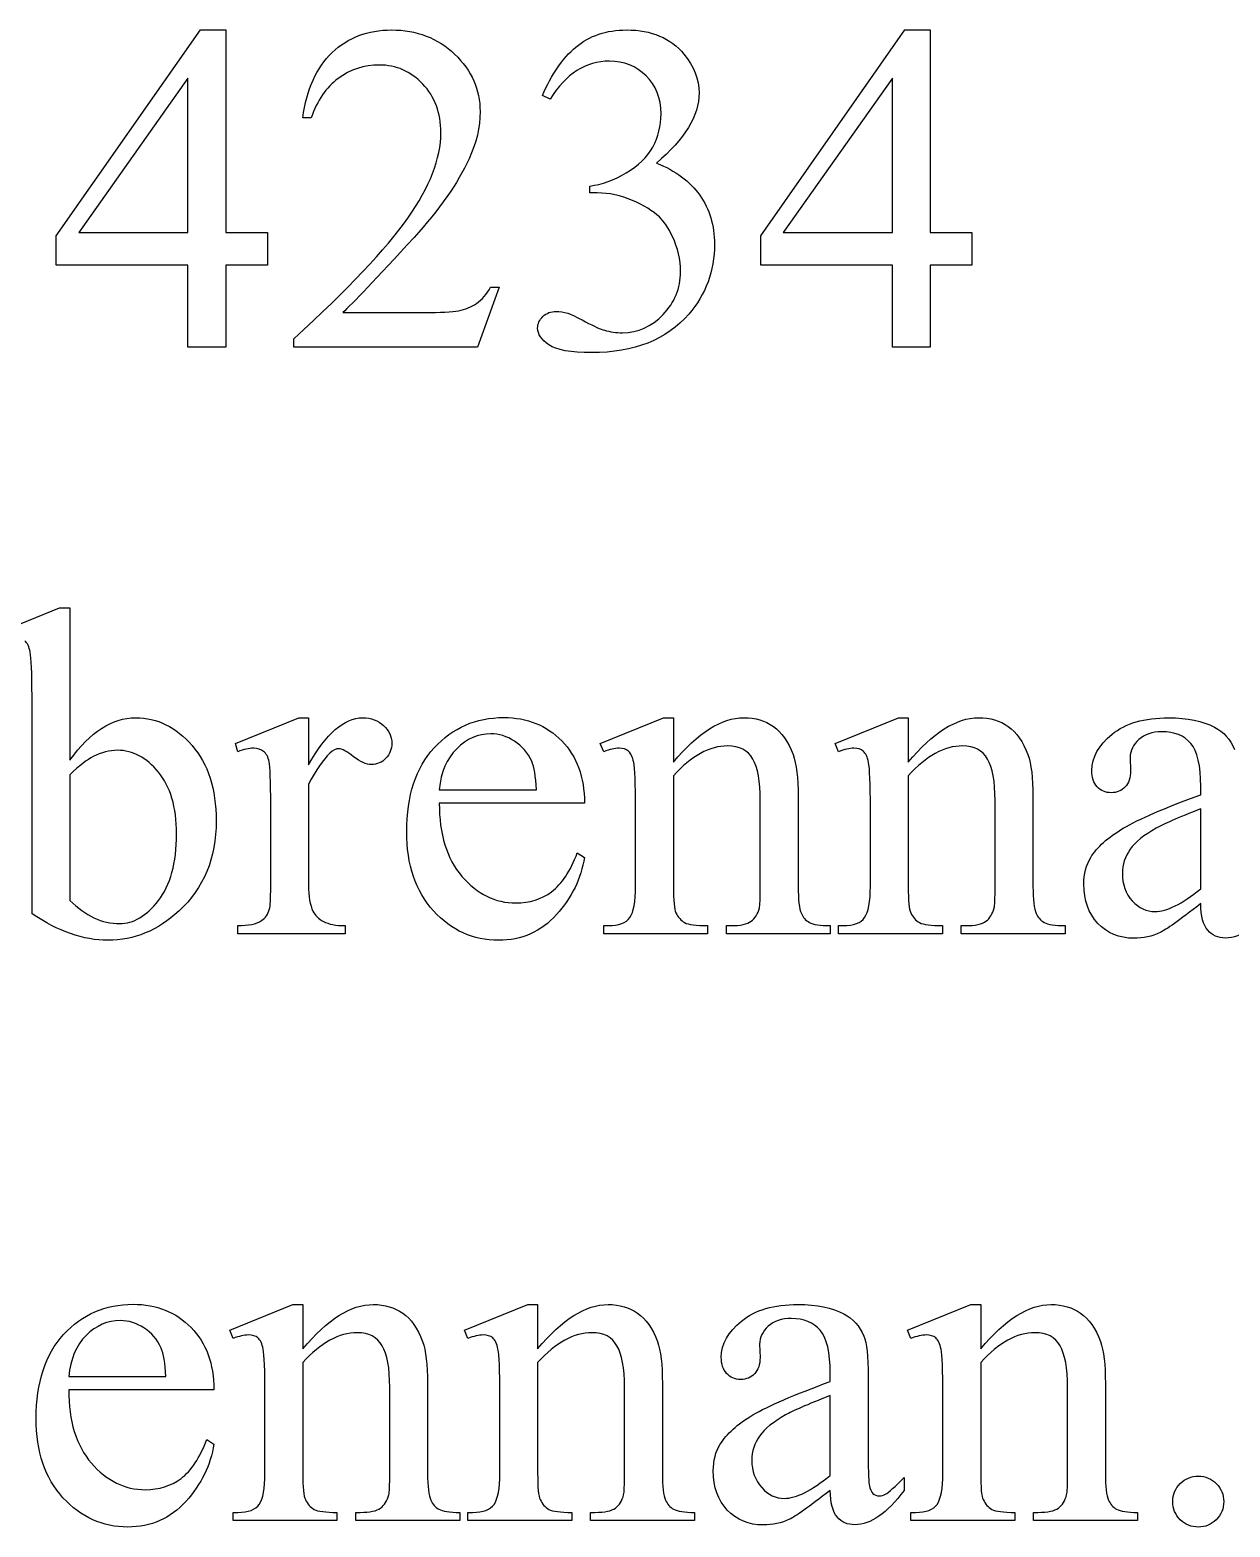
# Model space of a CAD drawing. Extents: x 2.32 to 5.29, y 6.96 to 8.91.
# Drawn here: x 4.5993 to 4.9187, y 7.5173 to 7.916 of the extents above; entities that cross this region are included whole.
import ezdxf

# ---------------------------------------------------------------- set-up
doc = ezdxf.new("R2010")
doc.units = 0
doc.layers.add('Layer_1', color=7, linetype='CONTINUOUS')

msp = doc.modelspace()

# ---------------------------------------------------------------- linework, layer by layer
at = {"layer": 'Layer_1', "color": 7}
for p, q in [((4.606291, 7.861201), (4.644682, 7.91601)), ((4.644682, 7.91601), (4.651396, 7.91601)), ((4.651396, 7.91601), (4.651396, 7.862055)), ((4.793791, 7.861201), (4.832182, 7.91601)), ((4.832182, 7.91601), (4.838896, 7.91601)), ((4.838896, 7.91601), (4.838896, 7.862055)), ((4.641326, 7.903132), (4.612273, 7.862055)), ((4.641326, 7.862055), (4.641326, 7.903132)), ((4.828826, 7.903132), (4.799773, 7.862055)), ((4.828826, 7.862055), (4.828826, 7.903132)), ((4.7377, 7.897579), (4.735686, 7.898555)), ((4.735686, 7.898555), (4.735686, 7.898554)), ((4.674162, 7.892634), (4.671904, 7.892634)), ((4.74832, 7.872615), (4.74832, 7.874446)), ((4.750273, 7.872615), (4.74832, 7.872615)), ((4.612273, 7.862055), (4.641326, 7.862055)), ((4.641326, 7.862055), (4.641326, 7.862055)), ((4.651396, 7.862055), (4.662505, 7.862055)), ((4.662505, 7.862055), (4.662505, 7.853388)), ((4.662505, 7.862055), (4.662505, 7.862055)), ((4.799773, 7.862055), (4.828826, 7.862055)), ((4.828826, 7.862055), (4.828826, 7.862055)), ((4.838896, 7.862055), (4.850005, 7.862055)), ((4.850005, 7.862055), (4.850005, 7.853388)), ((4.850005, 7.862055), (4.850005, 7.862055)), ((4.606291, 7.853388), (4.606291, 7.861201)), ((4.793791, 7.853388), (4.793791, 7.861201)), ((4.641326, 7.853388), (4.606291, 7.853388)), ((4.641326, 7.831538), (4.641326, 7.853388)), ((4.662505, 7.853388), (4.651396, 7.853388)), ((4.651396, 7.853388), (4.651396, 7.831538)), ((4.828826, 7.853388), (4.793791, 7.853388)), ((4.828826, 7.831538), (4.828826, 7.853388)), ((4.850005, 7.853388), (4.838896, 7.853388)), ((4.838896, 7.853388), (4.838896, 7.831538)), ((4.72415, 7.847468), (4.718352, 7.831538)), ((4.721892, 7.847467), (4.72415, 7.847467)), ((4.72415, 7.847467), (4.72415, 7.847468)), ((4.682524, 7.840754), (4.704131, 7.840754)), ((4.651396, 7.831538), (4.641326, 7.831538)), ((4.669524, 7.831538), (4.669524, 7.833796)), ((4.718352, 7.831538), (4.669524, 7.831538)), ((4.838896, 7.831538), (4.828826, 7.831538)), ((4.590362, 7.755244), (4.607146, 7.76208)), ((4.607146, 7.76208), (4.609893, 7.76208)), ((4.609893, 7.76208), (4.609893, 7.721552)), ((4.599822, 7.680659), (4.599822, 7.738581)), ((4.65396, 7.726008), (4.670867, 7.732844)), ((4.670867, 7.732844), (4.67343, 7.732844)), ((4.67343, 7.732844), (4.67343, 7.720271)), ((4.67343, 7.732844), (4.67343, 7.732844)), ((4.751067, 7.726008), (4.767913, 7.732844)), ((4.767913, 7.732844), (4.770538, 7.732844)), ((4.770538, 7.732844), (4.770538, 7.721003)), ((4.813567, 7.726008), (4.830413, 7.732844)), ((4.830413, 7.732844), (4.833038, 7.732844)), ((4.833038, 7.732844), (4.833038, 7.721003)), ((4.65457, 7.72381), (4.65396, 7.726008)), ((4.751983, 7.723811), (4.751067, 7.726008)), ((4.814483, 7.723811), (4.813567, 7.726008)), ((4.609893, 7.721552), (4.609892, 7.721552)), ((4.770538, 7.721003), (4.770537, 7.721003)), ((4.833038, 7.721003), (4.833037, 7.721003)), ((4.892119, 7.722285), (4.892241, 7.718745)), ((4.609892, 7.717646), (4.609892, 7.684199)), ((4.609892, 7.717646), (4.609892, 7.717646)), ((4.67343, 7.715144), (4.67343, 7.688349)), ((4.770537, 7.717402), (4.770537, 7.687922)), ((4.833037, 7.717402), (4.833037, 7.687922)), ((4.910918, 7.712336), (4.910918, 7.714533)), ((4.70822, 7.713679), (4.734099, 7.713679)), ((4.70822, 7.713679), (4.70822, 7.713679)), ((4.79367, 7.687922), (4.79367, 7.71081)), ((4.80374, 7.711787), (4.80374, 7.687922)), ((4.85617, 7.687922), (4.85617, 7.71081)), ((4.86624, 7.711787), (4.86624, 7.687922)), ((4.66336, 7.687861), (4.66336, 7.709528)), ((4.746855, 7.710139), (4.70822, 7.710139)), ((4.70822, 7.710139), (4.70822, 7.710139)), ((4.760466, 7.687922), (4.760466, 7.708674)), ((4.822966, 7.687922), (4.822966, 7.708674)), ((4.910918, 7.687312), (4.910918, 7.708613)), ((4.744963, 7.696894), (4.746855, 7.695673)), ((4.910918, 7.687312), (4.910918, 7.687312)), ((4.910919, 7.683345), (4.910918, 7.683344)), ((4.65457, 7.675288), (4.65457, 7.677485)), ((4.683196, 7.675288), (4.65457, 7.675288)), ((4.683196, 7.677485), (4.683196, 7.675288)), ((4.751982, 7.675288), (4.751982, 7.677485)), ((4.751982, 7.677485), (4.753203, 7.677485)), ((4.779631, 7.675288), (4.751982, 7.675288)), ((4.779631, 7.677485), (4.779631, 7.675288)), ((4.784636, 7.675288), (4.784636, 7.677485)), ((4.784636, 7.677485), (4.785796, 7.677485)), ((4.812285, 7.675288), (4.784636, 7.675288)), ((4.812285, 7.677485), (4.812285, 7.675288)), ((4.814482, 7.675288), (4.814482, 7.677485)), ((4.814482, 7.677485), (4.815703, 7.677485)), ((4.842131, 7.675288), (4.814482, 7.675288)), ((4.842131, 7.677485), (4.842131, 7.675288)), ((4.847136, 7.675288), (4.847136, 7.677485)), ((4.847136, 7.677485), (4.848296, 7.677485)), ((4.874785, 7.675288), (4.847136, 7.675288)), ((4.874785, 7.677485), (4.874785, 7.675288)), ((4.652434, 7.569758), (4.66928, 7.576594)), ((4.66928, 7.576594), (4.671904, 7.576594)), ((4.671904, 7.576594), (4.671904, 7.564753)), ((4.714934, 7.569758), (4.73178, 7.576594)), ((4.73178, 7.576594), (4.734404, 7.576594)), ((4.734404, 7.576594), (4.734404, 7.564753)), ((4.832854, 7.569758), (4.8497, 7.576594)), ((4.8497, 7.576594), (4.852325, 7.576594)), ((4.852325, 7.576594), (4.852325, 7.564753)), ((4.65335, 7.567561), (4.652434, 7.569758)), ((4.71585, 7.567561), (4.714934, 7.569758)), ((4.83377, 7.567561), (4.832854, 7.569758)), ((4.671904, 7.564753), (4.671904, 7.564753)), ((4.734404, 7.564753), (4.734404, 7.564753)), ((4.793486, 7.566035), (4.793608, 7.562495)), ((4.852325, 7.564753), (4.852324, 7.564753)), ((4.671904, 7.561152), (4.671904, 7.531672)), ((4.734404, 7.561152), (4.734404, 7.531672)), ((4.852324, 7.561152), (4.852324, 7.531672)), ((4.609587, 7.557429), (4.635466, 7.557429)), ((4.609587, 7.557429), (4.609587, 7.557429)), ((4.705107, 7.555537), (4.705107, 7.531672)), ((4.767607, 7.555537), (4.767607, 7.531672)), ((4.812285, 7.556086), (4.812285, 7.558283)), ((4.822356, 7.557429), (4.822356, 7.538447)), ((4.885527, 7.555537), (4.885527, 7.531672)), ((4.648223, 7.553889), (4.609587, 7.553889)), ((4.609587, 7.553889), (4.609587, 7.553889)), ((4.661833, 7.531672), (4.661833, 7.552424)), ((4.695037, 7.531672), (4.695037, 7.55456)), ((4.724333, 7.531672), (4.724333, 7.552424)), ((4.757537, 7.531672), (4.757537, 7.55456)), ((4.812285, 7.531062), (4.812285, 7.552363)), ((4.842253, 7.531672), (4.842253, 7.552424)), ((4.875457, 7.531672), (4.875457, 7.55456)), ((4.64633, 7.540644), (4.648223, 7.539423)), ((4.812285, 7.531062), (4.812285, 7.531062)), ((4.831939, 7.530513), (4.831939, 7.527095)), ((4.910246, 7.530879), (4.910246, 7.530879)), ((4.812286, 7.527095), (4.812285, 7.527094)), ((4.653349, 7.519038), (4.653349, 7.521235)), ((4.653349, 7.521235), (4.65457, 7.521235)), ((4.680998, 7.521235), (4.680998, 7.519038)), ((4.686003, 7.519038), (4.686003, 7.521235)), ((4.686003, 7.521235), (4.687163, 7.521235)), ((4.713652, 7.521235), (4.713652, 7.519038)), ((4.715849, 7.519038), (4.715849, 7.521235)), ((4.715849, 7.521235), (4.71707, 7.521235)), ((4.743498, 7.521235), (4.743498, 7.519038)), ((4.748503, 7.519038), (4.748503, 7.521235)), ((4.748503, 7.521235), (4.749663, 7.521235)), ((4.776152, 7.521235), (4.776152, 7.519038)), ((4.833769, 7.519038), (4.833769, 7.521235)), ((4.833769, 7.521235), (4.83499, 7.521235)), ((4.861418, 7.521235), (4.861418, 7.519038)), ((4.866423, 7.519038), (4.866423, 7.521235)), ((4.866423, 7.521235), (4.867583, 7.521235)), ((4.894072, 7.521235), (4.894072, 7.519038)), ((4.680998, 7.519038), (4.653349, 7.519038)), ((4.713652, 7.519038), (4.686003, 7.519038)), ((4.743498, 7.519038), (4.715849, 7.519038)), ((4.776152, 7.519038), (4.748503, 7.519038)), ((4.861418, 7.519038), (4.833769, 7.519038)), ((4.894072, 7.519038), (4.866423, 7.519038))]:
    msp.add_line(p, q, dxfattribs=at)
for points in [[(4.679717, 7.909968), (4.683948, 7.913996), (4.689218, 7.91601), (4.695525, 7.91601)], [(4.695525, 7.91601), (4.702239, 7.91601), (4.707834, 7.913854), (4.712309, 7.909541)], [(4.744597, 7.911433), (4.748218, 7.914485), (4.752715, 7.91601), (4.758086, 7.91601)], [(4.758086, 7.91601), (4.764718, 7.91601), (4.769805, 7.913854), (4.773345, 7.909541)], [(4.671904, 7.892634), (4.672921, 7.900162), (4.675526, 7.90594), (4.679717, 7.909968)], [(4.735686, 7.898554), (4.738046, 7.904129), (4.741016, 7.908422), (4.744597, 7.911433)], [(4.69229, 7.906672), (4.688221, 7.906672), (4.684559, 7.905472), (4.681304, 7.903071)], [(4.703826, 7.901606), (4.700611, 7.904983), (4.696766, 7.906672), (4.69229, 7.906672)], [(4.712309, 7.909541), (4.716826, 7.905228), (4.719084, 7.900141), (4.719084, 7.894282)], [(4.753508, 7.90771), (4.747201, 7.90771), (4.741932, 7.904333), (4.7377, 7.897579)], [(4.763274, 7.903804), (4.76067, 7.906408), (4.757414, 7.90771), (4.753508, 7.90771)], [(4.773345, 7.909541), (4.77603, 7.906326), (4.777373, 7.902888), (4.777373, 7.899226)], [(4.681304, 7.903071), (4.678089, 7.900711), (4.675709, 7.897232), (4.674162, 7.892634)], [(4.767241, 7.893672), (4.767241, 7.897863), (4.765919, 7.901241), (4.763274, 7.903804)], [(4.708647, 7.888667), (4.708647, 7.893916), (4.70704, 7.898229), (4.703826, 7.901606)], [(4.777373, 7.899226), (4.777373, 7.893204), (4.773589, 7.886978), (4.76602, 7.880549)], [(4.719084, 7.894282), (4.719084, 7.890091), (4.718108, 7.8859), (4.716155, 7.881709)], [(4.765044, 7.884822), (4.766509, 7.887508), (4.767241, 7.890458), (4.767241, 7.893672)], [(4.699858, 7.865901), (4.705718, 7.874201), (4.708647, 7.88179), (4.708647, 7.888667)], [(4.757964, 7.877925), (4.761219, 7.879838), (4.763579, 7.882137), (4.765044, 7.884822)], [(4.716155, 7.881709), (4.713144, 7.875117), (4.708261, 7.868138), (4.701506, 7.860774)], [(4.76602, 7.880549), (4.771107, 7.878555), (4.774952, 7.875707), (4.777556, 7.872004)], [(4.74832, 7.874446), (4.751535, 7.874853), (4.754749, 7.876013), (4.757964, 7.877925)], [(4.759612, 7.870601), (4.75656, 7.871944), (4.753447, 7.872615), (4.750273, 7.872615)], [(4.766814, 7.866206), (4.765064, 7.867834), (4.762663, 7.869299), (4.759612, 7.870601)], [(4.777556, 7.872004), (4.78016, 7.868301), (4.781462, 7.863947), (4.781462, 7.858943)], [(4.770293, 7.861018), (4.769235, 7.863297), (4.768075, 7.865026), (4.766814, 7.866206)], [(4.669524, 7.833796), (4.683887, 7.846898), (4.693999, 7.8576), (4.699858, 7.865901)], [(4.701506, 7.860774), (4.691374, 7.849706), (4.685047, 7.843033), (4.682524, 7.840754)], [(4.772429, 7.851619), (4.772429, 7.854834), (4.771717, 7.857967), (4.770293, 7.861018)], [(4.781462, 7.858943), (4.781462, 7.851781), (4.779184, 7.845576), (4.774626, 7.840327)], [(4.76779, 7.840206), (4.770883, 7.84342), (4.772429, 7.847225), (4.772429, 7.851619)], [(4.718169, 7.843195), (4.719593, 7.844212), (4.720834, 7.845636), (4.721892, 7.847467)], [(4.713347, 7.841242), (4.715137, 7.841567), (4.716745, 7.842218), (4.718169, 7.843195)], [(4.704131, 7.840754), (4.708525, 7.840754), (4.711597, 7.840917), (4.713347, 7.841242)], [(4.734404, 7.836604), (4.734404, 7.837784), (4.734872, 7.838821), (4.735808, 7.839716)], [(4.735808, 7.839716), (4.736785, 7.840612), (4.737944, 7.841059), (4.739287, 7.841059)], [(4.739287, 7.841059), (4.740304, 7.841059), (4.741342, 7.840897), (4.7424, 7.840571)], [(4.7424, 7.840571), (4.743092, 7.840368), (4.744658, 7.839615), (4.747099, 7.838313)], [(4.747099, 7.838313), (4.749541, 7.837052), (4.75123, 7.836299), (4.752165, 7.836055)], [(4.774626, 7.840327), (4.768686, 7.833491), (4.76008, 7.830073), (4.748808, 7.830073)], [(4.756987, 7.835384), (4.761138, 7.835384), (4.764739, 7.836991), (4.76779, 7.840206)], [(4.737395, 7.832148), (4.735401, 7.833532), (4.734404, 7.835017), (4.734404, 7.836604)], [(4.752165, 7.836055), (4.753671, 7.835608), (4.755278, 7.835384), (4.756987, 7.835384)], [(4.748808, 7.830073), (4.743234, 7.830073), (4.739429, 7.830765), (4.737395, 7.832148)], [(4.599334, 7.7503), (4.599049, 7.751765), (4.598581, 7.752762), (4.59793, 7.753291)], [(4.599822, 7.738581), (4.599822, 7.744929), (4.599659, 7.748835), (4.599334, 7.7503)], [(4.609892, 7.721552), (4.615304, 7.72908), (4.621143, 7.732844), (4.62741, 7.732844)], [(4.62741, 7.732844), (4.633147, 7.732844), (4.638152, 7.730382), (4.642424, 7.725459)], [(4.67343, 7.720271), (4.678109, 7.728653), (4.682911, 7.732844), (4.687834, 7.732844)], [(4.687834, 7.732844), (4.690072, 7.732844), (4.691924, 7.732152), (4.693389, 7.730769)], [(4.693389, 7.730769), (4.694853, 7.729426), (4.695586, 7.727859), (4.695586, 7.726069)], [(4.706877, 7.724848), (4.711801, 7.730219), (4.717965, 7.732905), (4.725371, 7.732905)], [(4.725371, 7.732905), (4.731637, 7.732905), (4.736785, 7.73083), (4.740813, 7.726679)], [(4.770537, 7.721003), (4.777088, 7.728897), (4.783334, 7.732844), (4.789275, 7.732844)], [(4.789275, 7.732844), (4.792327, 7.732844), (4.794951, 7.732071), (4.797148, 7.730525)], [(4.797148, 7.730525), (4.799346, 7.729019), (4.801095, 7.726517), (4.802397, 7.723017)], [(4.833037, 7.721003), (4.839588, 7.728897), (4.845834, 7.732844), (4.851775, 7.732844)], [(4.851775, 7.732844), (4.854827, 7.732844), (4.857451, 7.732071), (4.859648, 7.730525)], [(4.859648, 7.730525), (4.861846, 7.729019), (4.863595, 7.726517), (4.864897, 7.723017)], [(4.887297, 7.728449), (4.890878, 7.731379), (4.895903, 7.732844), (4.902373, 7.732844)], [(4.902373, 7.732844), (4.907337, 7.732844), (4.911406, 7.73201), (4.91458, 7.730341)], [(4.721953, 7.728571), (4.718576, 7.728571), (4.715544, 7.727249), (4.712859, 7.724604)], [(4.72824, 7.726618), (4.726246, 7.72792), (4.72415, 7.728571), (4.721953, 7.728571)], [(4.732817, 7.721247), (4.7318, 7.723526), (4.730274, 7.725316), (4.72824, 7.726618)], [(4.740813, 7.726679), (4.744841, 7.72257), (4.746855, 7.717056), (4.746855, 7.710139)], [(4.881926, 7.718806), (4.881926, 7.722305), (4.883717, 7.72552), (4.887297, 7.728449)], [(4.894438, 7.727046), (4.892892, 7.725662), (4.892119, 7.724075), (4.892119, 7.722285)], [(4.900542, 7.729121), (4.897978, 7.729121), (4.895944, 7.728429), (4.894438, 7.727046)], [(4.908232, 7.726008), (4.906483, 7.728083), (4.903919, 7.729121), (4.900542, 7.729121)], [(4.91458, 7.730341), (4.916981, 7.72908), (4.918751, 7.727107), (4.91989, 7.724421)], [(4.616118, 7.722529), (4.61449, 7.721715), (4.612415, 7.720088), (4.609892, 7.717646)], [(4.622588, 7.724177), (4.620431, 7.724177), (4.618275, 7.723628), (4.616118, 7.722529)], [(4.633452, 7.718379), (4.630278, 7.722244), (4.626657, 7.724177), (4.622588, 7.724177)], [(4.642424, 7.725459), (4.646697, 7.720576), (4.648833, 7.713882), (4.648833, 7.705378)], [(4.658843, 7.724726), (4.657581, 7.724726), (4.656157, 7.724421), (4.65457, 7.72381)], [(4.661467, 7.723871), (4.660775, 7.724441), (4.6599, 7.724726), (4.658843, 7.724726)], [(4.662932, 7.721125), (4.662687, 7.722386), (4.662199, 7.723302), (4.661467, 7.723871)], [(4.679106, 7.723383), (4.677275, 7.721715), (4.675383, 7.718969), (4.67343, 7.715144)], [(4.681487, 7.724604), (4.680754, 7.724604), (4.679961, 7.724197), (4.679106, 7.723383)], [(4.685393, 7.722468), (4.683643, 7.723892), (4.682341, 7.724604), (4.681487, 7.724604)], [(4.690215, 7.720393), (4.688791, 7.720393), (4.687183, 7.721084), (4.685393, 7.722468)], [(4.695586, 7.726069), (4.695586, 7.724482), (4.695057, 7.723139), (4.693999, 7.722041)], [(4.699553, 7.702509), (4.699553, 7.712072), (4.701995, 7.719518), (4.706877, 7.724848)], [(4.712859, 7.724604), (4.710214, 7.722), (4.708668, 7.718358), (4.70822, 7.713679)], [(4.756072, 7.724726), (4.754933, 7.724726), (4.75357, 7.724421), (4.751983, 7.723811)], [(4.758575, 7.723933), (4.757964, 7.724462), (4.75713, 7.724726), (4.756072, 7.724726)], [(4.759978, 7.720942), (4.759693, 7.722407), (4.759225, 7.723404), (4.758575, 7.723933)], [(4.785003, 7.725337), (4.78016, 7.725337), (4.775339, 7.722692), (4.770537, 7.717402)], [(4.791655, 7.721858), (4.790353, 7.724177), (4.788136, 7.725337), (4.785003, 7.725337)], [(4.802397, 7.723017), (4.803293, 7.720576), (4.80374, 7.716832), (4.80374, 7.711787)], [(4.818572, 7.724726), (4.817433, 7.724726), (4.81607, 7.724421), (4.814483, 7.723811)], [(4.821075, 7.723933), (4.820464, 7.724462), (4.81963, 7.724726), (4.818572, 7.724726)], [(4.822478, 7.720942), (4.822193, 7.722407), (4.821725, 7.723404), (4.821075, 7.723933)], [(4.847503, 7.725337), (4.84266, 7.725337), (4.837839, 7.722692), (4.833037, 7.717402)], [(4.854155, 7.721858), (4.852853, 7.724177), (4.850636, 7.725337), (4.847503, 7.725337)], [(4.864897, 7.723017), (4.865793, 7.720576), (4.86624, 7.716832), (4.86624, 7.711787)], [(4.910918, 7.714533), (4.910918, 7.720108), (4.910023, 7.723933), (4.908232, 7.726008)], [(4.66336, 7.709528), (4.66336, 7.716039), (4.663217, 7.719904), (4.662932, 7.721125)], [(4.693999, 7.722041), (4.692941, 7.720942), (4.69168, 7.720393), (4.690215, 7.720393)], [(4.734099, 7.713679), (4.733895, 7.71726), (4.733468, 7.719782), (4.732817, 7.721247)], [(4.760466, 7.708674), (4.760466, 7.715388), (4.760304, 7.719477), (4.759978, 7.720942)], [(4.79367, 7.71081), (4.79367, 7.715896), (4.792998, 7.719579), (4.791655, 7.721858)], [(4.822966, 7.708674), (4.822966, 7.715388), (4.822804, 7.719477), (4.822478, 7.720942)], [(4.85617, 7.71081), (4.85617, 7.715896), (4.855498, 7.719579), (4.854155, 7.721858)], [(4.88333, 7.714472), (4.882394, 7.71553), (4.881926, 7.716975), (4.881926, 7.718806)], [(4.892241, 7.718745), (4.892241, 7.716873), (4.891753, 7.715429), (4.890776, 7.714411)], [(4.638274, 7.701899), (4.638274, 7.709061), (4.636667, 7.714554), (4.633452, 7.718379)], [(4.887053, 7.712885), (4.885548, 7.712885), (4.884307, 7.713414), (4.88333, 7.714472)], [(4.890776, 7.714411), (4.88984, 7.713394), (4.888599, 7.712885), (4.887053, 7.712885)], [(4.890288, 7.703425), (4.894438, 7.705866), (4.901315, 7.708837), (4.910918, 7.712336)], [(4.70822, 7.710139), (4.708183, 7.701838), (4.710197, 7.695328), (4.714263, 7.690608)], [(4.910918, 7.708613), (4.904774, 7.706172), (4.900806, 7.704442), (4.899016, 7.703425)], [(4.648833, 7.705378), (4.648833, 7.69545), (4.645537, 7.687454), (4.638945, 7.681391)], [(4.881621, 7.695612), (4.883289, 7.698379), (4.886178, 7.700984), (4.890288, 7.703425)], [(4.899016, 7.703425), (4.895801, 7.701635), (4.893502, 7.699763), (4.892119, 7.69781)], [(4.633452, 7.684138), (4.636667, 7.688207), (4.638274, 7.694127), (4.638274, 7.701899)], [(4.706694, 7.681391), (4.701933, 7.68664), (4.699553, 7.69368), (4.699553, 7.702509)], [(4.738127, 7.686518), (4.740854, 7.688553), (4.743132, 7.692011), (4.744963, 7.696894)], [(4.746855, 7.695673), (4.746001, 7.690099), (4.743519, 7.685013), (4.739409, 7.680415)], [(4.87979, 7.688532), (4.87979, 7.691259), (4.8804, 7.693619), (4.881621, 7.695612)], [(4.892119, 7.69781), (4.890736, 7.695857), (4.890044, 7.69372), (4.890044, 7.691401)], [(4.714263, 7.690608), (4.718332, 7.685888), (4.723113, 7.683527), (4.728606, 7.683527)], [(4.890044, 7.691401), (4.890044, 7.688471), (4.890919, 7.68603), (4.892668, 7.684077)], [(4.663054, 7.68194), (4.663258, 7.682632), (4.66336, 7.684606), (4.66336, 7.687861)], [(4.67343, 7.688349), (4.67343, 7.685257), (4.673817, 7.682917), (4.67459, 7.68133)], [(4.75894, 7.679621), (4.759958, 7.681086), (4.760466, 7.683853), (4.760466, 7.687922)], [(4.770537, 7.687922), (4.770537, 7.684138), (4.770761, 7.681798), (4.771208, 7.680903)], [(4.793425, 7.682185), (4.793588, 7.682795), (4.79367, 7.684708), (4.79367, 7.687922)], [(4.80374, 7.687922), (4.80374, 7.684382), (4.804025, 7.681981), (4.804595, 7.68072)], [(4.82144, 7.679621), (4.822458, 7.681086), (4.822966, 7.683853), (4.822966, 7.687922)], [(4.833037, 7.687922), (4.833037, 7.684138), (4.833261, 7.681798), (4.833708, 7.680903)], [(4.855925, 7.682185), (4.856088, 7.682795), (4.85617, 7.684708), (4.85617, 7.687922)], [(4.86624, 7.687922), (4.86624, 7.684382), (4.866525, 7.681981), (4.867095, 7.68072)], [(4.883513, 7.678095), (4.881031, 7.68074), (4.87979, 7.684219), (4.87979, 7.688532)], [(4.898711, 7.681208), (4.901803, 7.681208), (4.905872, 7.683243), (4.910918, 7.687312)], [(4.609892, 7.684199), (4.611968, 7.682164), (4.614104, 7.680618), (4.616301, 7.67956)], [(4.623137, 7.678034), (4.62684, 7.678034), (4.630278, 7.680069), (4.633452, 7.684138)], [(4.728606, 7.683527), (4.732268, 7.683527), (4.735442, 7.684524), (4.738127, 7.686518)], [(4.892668, 7.684077), (4.894418, 7.682164), (4.896432, 7.681208), (4.898711, 7.681208)], [(4.910918, 7.683344), (4.905181, 7.678909), (4.901579, 7.676346), (4.900115, 7.675654)], [(4.91275, 7.676265), (4.91157, 7.677649), (4.910959, 7.680009), (4.910919, 7.683345)], [(4.930572, 7.683345), (4.926015, 7.677242), (4.921661, 7.67419), (4.917511, 7.67419)], [(4.610076, 7.675349), (4.606739, 7.676529), (4.603321, 7.678299), (4.599822, 7.680659)], [(4.616301, 7.67956), (4.618539, 7.678543), (4.620818, 7.678034), (4.623137, 7.678034)], [(4.638945, 7.681391), (4.633289, 7.676183), (4.626982, 7.673579), (4.620024, 7.673579)], [(4.65457, 7.677485), (4.657419, 7.677485), (4.659534, 7.677932), (4.660918, 7.678828)], [(4.660918, 7.678828), (4.661935, 7.679479), (4.662647, 7.680516), (4.663054, 7.68194)], [(4.67459, 7.68133), (4.675119, 7.680232), (4.676054, 7.679316), (4.677397, 7.678584)], [(4.723967, 7.673579), (4.717253, 7.673579), (4.711496, 7.676183), (4.706694, 7.681391)], [(4.739409, 7.680415), (4.735299, 7.675857), (4.730152, 7.673579), (4.723967, 7.673579)], [(4.753203, 7.677485), (4.756051, 7.677485), (4.757964, 7.678197), (4.75894, 7.679621)], [(4.771208, 7.680903), (4.771778, 7.679723), (4.772551, 7.678848), (4.773528, 7.678278)], [(4.785796, 7.677485), (4.7884, 7.677485), (4.790211, 7.677872), (4.791228, 7.678645)], [(4.791228, 7.678645), (4.792286, 7.679458), (4.793018, 7.680638), (4.793425, 7.682185)], [(4.804595, 7.68072), (4.805042, 7.679703), (4.805754, 7.678909), (4.806731, 7.678339)], [(4.815703, 7.677485), (4.818551, 7.677485), (4.820464, 7.678197), (4.82144, 7.679621)], [(4.833708, 7.680903), (4.834278, 7.679723), (4.835051, 7.678848), (4.836028, 7.678278)], [(4.848296, 7.677485), (4.8509, 7.677485), (4.852711, 7.677872), (4.853728, 7.678645)], [(4.853728, 7.678645), (4.854786, 7.679458), (4.855518, 7.680638), (4.855925, 7.682185)], [(4.867095, 7.68072), (4.867542, 7.679703), (4.868254, 7.678909), (4.869231, 7.678339)], [(4.620024, 7.673579), (4.616769, 7.673579), (4.613453, 7.674169), (4.610076, 7.675349)], [(4.677397, 7.678584), (4.67874, 7.677851), (4.680673, 7.677485), (4.683196, 7.677485)], [(4.773528, 7.678278), (4.774545, 7.67775), (4.776579, 7.677485), (4.779631, 7.677485)], [(4.806731, 7.678339), (4.807748, 7.67777), (4.809599, 7.677485), (4.812285, 7.677485)], [(4.836028, 7.678278), (4.837045, 7.67775), (4.839079, 7.677485), (4.842131, 7.677485)], [(4.869231, 7.678339), (4.870248, 7.67777), (4.872099, 7.677485), (4.874785, 7.677485)], [(4.893096, 7.674128), (4.88923, 7.674128), (4.886036, 7.675451), (4.883513, 7.678095)], [(4.900115, 7.675654), (4.897917, 7.674637), (4.895578, 7.674128), (4.893096, 7.674128)], [(4.917511, 7.67419), (4.915517, 7.67419), (4.91393, 7.674882), (4.91275, 7.676265)], [(4.608244, 7.568598), (4.613168, 7.573969), (4.619333, 7.576655), (4.626738, 7.576655)], [(4.626738, 7.576655), (4.633004, 7.576655), (4.638152, 7.57458), (4.64218, 7.570429)], [(4.671904, 7.564753), (4.678455, 7.572647), (4.684701, 7.576594), (4.690642, 7.576594)], [(4.690642, 7.576594), (4.693694, 7.576594), (4.696318, 7.575821), (4.698515, 7.574275)], [(4.734404, 7.564753), (4.740955, 7.572647), (4.747201, 7.576594), (4.753142, 7.576594)], [(4.753142, 7.576594), (4.756194, 7.576594), (4.758818, 7.575821), (4.761015, 7.574275)], [(4.788665, 7.572199), (4.792245, 7.575129), (4.797271, 7.576594), (4.80374, 7.576594)], [(4.80374, 7.576594), (4.808704, 7.576594), (4.812773, 7.57576), (4.815947, 7.574091)], [(4.852324, 7.564753), (4.858875, 7.572647), (4.865121, 7.576594), (4.871062, 7.576594)], [(4.871062, 7.576594), (4.874114, 7.576594), (4.876738, 7.575821), (4.878935, 7.574275)], [(4.62332, 7.572321), (4.619943, 7.572321), (4.616911, 7.570999), (4.614226, 7.568354)], [(4.629607, 7.570368), (4.627613, 7.57167), (4.625517, 7.572321), (4.62332, 7.572321)], [(4.698515, 7.574275), (4.700713, 7.572769), (4.702462, 7.570267), (4.703765, 7.566767)], [(4.761015, 7.574275), (4.763213, 7.572769), (4.764962, 7.570267), (4.766265, 7.566767)], [(4.783294, 7.562556), (4.783294, 7.566055), (4.785084, 7.56927), (4.788665, 7.572199)], [(4.801909, 7.572871), (4.799346, 7.572871), (4.797311, 7.572179), (4.795806, 7.570796)], [(4.809599, 7.569758), (4.80785, 7.571833), (4.805286, 7.572871), (4.801909, 7.572871)], [(4.815947, 7.574091), (4.818348, 7.57283), (4.820118, 7.570857), (4.821257, 7.568171)], [(4.878935, 7.574275), (4.881133, 7.572769), (4.882882, 7.570267), (4.884184, 7.566767)], [(4.60092, 7.546259), (4.60092, 7.555822), (4.603362, 7.563268), (4.608244, 7.568598)], [(4.614226, 7.568354), (4.611581, 7.56575), (4.610035, 7.562108), (4.609587, 7.557429)], [(4.634184, 7.564997), (4.633167, 7.567276), (4.631641, 7.569066), (4.629607, 7.570368)], [(4.64218, 7.570429), (4.646208, 7.56632), (4.648223, 7.560806), (4.648223, 7.553889)], [(4.657439, 7.568476), (4.6563, 7.568476), (4.654937, 7.568171), (4.65335, 7.567561)], [(4.659942, 7.567683), (4.659331, 7.568212), (4.658497, 7.568476), (4.657439, 7.568476)], [(4.661346, 7.564692), (4.66106, 7.566157), (4.660592, 7.567154), (4.659942, 7.567683)], [(4.68637, 7.569087), (4.681528, 7.569087), (4.676706, 7.566442), (4.671904, 7.561152)], [(4.693023, 7.565608), (4.691721, 7.567927), (4.689503, 7.569087), (4.68637, 7.569087)], [(4.719939, 7.568476), (4.7188, 7.568476), (4.717437, 7.568171), (4.71585, 7.567561)], [(4.722442, 7.567683), (4.721831, 7.568212), (4.720997, 7.568476), (4.719939, 7.568476)], [(4.723846, 7.564692), (4.72356, 7.566157), (4.723092, 7.567154), (4.722442, 7.567683)], [(4.74887, 7.569087), (4.744028, 7.569087), (4.739206, 7.566442), (4.734404, 7.561152)], [(4.755523, 7.565608), (4.754221, 7.567927), (4.752003, 7.569087), (4.74887, 7.569087)], [(4.795806, 7.570796), (4.794259, 7.569412), (4.793486, 7.567825), (4.793486, 7.566035)], [(4.812285, 7.558283), (4.812285, 7.563858), (4.81139, 7.567683), (4.809599, 7.569758)], [(4.821257, 7.568171), (4.82199, 7.566421), (4.822356, 7.562841), (4.822356, 7.557429)], [(4.837859, 7.568476), (4.83672, 7.568476), (4.835357, 7.568171), (4.83377, 7.567561)], [(4.840362, 7.567683), (4.839751, 7.568212), (4.838917, 7.568476), (4.837859, 7.568476)], [(4.841766, 7.564692), (4.84148, 7.566157), (4.841012, 7.567154), (4.840362, 7.567683)], [(4.86679, 7.569087), (4.861948, 7.569087), (4.857126, 7.566442), (4.852324, 7.561152)], [(4.873442, 7.565608), (4.87214, 7.567927), (4.869923, 7.569087), (4.86679, 7.569087)], [(4.635466, 7.557429), (4.635263, 7.56101), (4.634835, 7.563532), (4.634184, 7.564997)], [(4.661833, 7.552424), (4.661833, 7.559138), (4.661671, 7.563227), (4.661346, 7.564692)], [(4.695037, 7.55456), (4.695037, 7.559646), (4.694365, 7.563329), (4.693023, 7.565608)], [(4.703765, 7.566767), (4.70466, 7.564326), (4.705107, 7.560582), (4.705107, 7.555537)], [(4.724333, 7.552424), (4.724333, 7.559138), (4.724171, 7.563227), (4.723846, 7.564692)], [(4.757537, 7.55456), (4.757537, 7.559646), (4.756865, 7.563329), (4.755523, 7.565608)], [(4.766265, 7.566767), (4.76716, 7.564326), (4.767607, 7.560582), (4.767607, 7.555537)], [(4.842253, 7.552424), (4.842253, 7.559138), (4.842091, 7.563227), (4.841766, 7.564692)], [(4.875457, 7.55456), (4.875457, 7.559646), (4.874785, 7.563329), (4.873442, 7.565608)], [(4.884184, 7.566767), (4.88508, 7.564326), (4.885527, 7.560582), (4.885527, 7.555537)], [(4.784697, 7.558222), (4.783761, 7.55928), (4.783294, 7.560725), (4.783294, 7.562556)], [(4.793608, 7.562495), (4.793608, 7.560623), (4.79312, 7.559179), (4.792144, 7.558161)], [(4.78842, 7.556635), (4.786915, 7.556635), (4.785674, 7.557164), (4.784697, 7.558222)], [(4.792144, 7.558161), (4.791208, 7.557144), (4.789967, 7.556635), (4.78842, 7.556635)], [(4.791655, 7.547175), (4.795806, 7.549616), (4.802682, 7.552587), (4.812285, 7.556086)], [(4.609587, 7.553889), (4.60955, 7.545588), (4.611564, 7.539078), (4.61563, 7.534358)], [(4.812285, 7.552363), (4.806141, 7.549922), (4.802173, 7.548192), (4.800383, 7.547175)], [(4.782988, 7.539362), (4.784656, 7.542129), (4.787545, 7.544734), (4.791655, 7.547175)], [(4.800383, 7.547175), (4.797169, 7.545385), (4.79487, 7.543513), (4.793486, 7.54156)], [(4.608061, 7.525141), (4.603301, 7.53039), (4.60092, 7.53743), (4.60092, 7.546259)], [(4.639494, 7.530268), (4.642221, 7.532303), (4.644499, 7.535761), (4.64633, 7.540644)], [(4.648223, 7.539423), (4.647368, 7.533849), (4.644886, 7.528763), (4.640776, 7.524165)], [(4.781157, 7.532282), (4.781157, 7.535009), (4.781767, 7.537369), (4.782988, 7.539362)], [(4.793486, 7.54156), (4.792103, 7.539607), (4.791411, 7.53747), (4.791411, 7.535151)], [(4.791411, 7.535151), (4.791411, 7.532221), (4.792286, 7.52978), (4.794036, 7.527827)], [(4.822356, 7.538447), (4.822356, 7.533117), (4.822458, 7.529841), (4.822662, 7.52862)], [(4.61563, 7.534358), (4.619699, 7.529638), (4.62448, 7.527277), (4.629973, 7.527277)], [(4.660307, 7.523371), (4.661325, 7.524836), (4.661833, 7.527603), (4.661833, 7.531672)], [(4.671904, 7.531672), (4.671904, 7.527888), (4.672128, 7.525548), (4.672576, 7.524653)], [(4.694792, 7.525935), (4.694955, 7.526545), (4.695037, 7.528458), (4.695037, 7.531672)], [(4.705107, 7.531672), (4.705107, 7.528132), (4.705392, 7.525731), (4.705962, 7.52447)], [(4.722807, 7.523371), (4.723825, 7.524836), (4.724333, 7.527603), (4.724333, 7.531672)], [(4.734404, 7.531672), (4.734404, 7.527888), (4.734628, 7.525548), (4.735076, 7.524653)], [(4.757292, 7.525935), (4.757455, 7.526545), (4.757537, 7.528458), (4.757537, 7.531672)], [(4.767607, 7.531672), (4.767607, 7.528132), (4.767892, 7.525731), (4.768462, 7.52447)], [(4.78488, 7.521845), (4.782398, 7.52449), (4.781157, 7.527969), (4.781157, 7.532282)], [(4.840727, 7.523371), (4.841745, 7.524836), (4.842253, 7.527603), (4.842253, 7.531672)], [(4.852324, 7.531672), (4.852324, 7.527888), (4.852548, 7.525548), (4.852995, 7.524653)], [(4.875212, 7.525935), (4.875375, 7.526545), (4.875457, 7.528458), (4.875457, 7.531672)], [(4.885527, 7.531672), (4.885527, 7.528132), (4.885812, 7.525731), (4.886382, 7.52447)], [(4.629973, 7.527277), (4.633635, 7.527277), (4.636809, 7.528274), (4.639494, 7.530268)], [(4.794036, 7.527827), (4.795785, 7.525914), (4.797799, 7.524958), (4.800078, 7.524958)], [(4.800078, 7.524958), (4.80317, 7.524958), (4.807239, 7.526993), (4.812285, 7.531062)], [(4.822662, 7.52862), (4.822866, 7.52744), (4.823191, 7.526647), (4.823639, 7.52624)], [(4.826995, 7.526058), (4.82785, 7.526587), (4.829498, 7.528072), (4.831939, 7.530513)], [(4.903472, 7.524104), (4.903472, 7.526016), (4.904123, 7.527623), (4.905425, 7.528925)], [(4.905425, 7.528925), (4.906767, 7.530228), (4.908375, 7.530879), (4.910246, 7.530879)], [(4.910246, 7.530879), (4.912159, 7.530879), (4.913766, 7.530207), (4.915068, 7.528864)], [(4.915068, 7.528864), (4.91637, 7.527562), (4.917021, 7.525975), (4.917021, 7.524104)], [(4.625334, 7.517329), (4.61862, 7.517329), (4.612863, 7.519933), (4.608061, 7.525141)], [(4.640776, 7.524165), (4.636667, 7.519607), (4.631519, 7.517329), (4.625334, 7.517329)], [(4.65457, 7.521235), (4.657419, 7.521235), (4.659331, 7.521947), (4.660307, 7.523371)], [(4.672576, 7.524653), (4.673145, 7.523473), (4.673918, 7.522598), (4.674895, 7.522028)], [(4.692595, 7.522395), (4.693653, 7.523208), (4.694385, 7.524388), (4.694792, 7.525935)], [(4.705962, 7.52447), (4.706409, 7.523453), (4.707121, 7.522659), (4.708098, 7.522089)], [(4.71707, 7.521235), (4.719919, 7.521235), (4.721831, 7.521947), (4.722807, 7.523371)], [(4.735076, 7.524653), (4.735645, 7.523473), (4.736418, 7.522598), (4.737395, 7.522028)], [(4.755095, 7.522395), (4.756153, 7.523208), (4.756885, 7.524388), (4.757292, 7.525935)], [(4.768462, 7.52447), (4.768909, 7.523453), (4.769621, 7.522659), (4.770598, 7.522089)], [(4.812285, 7.527094), (4.806548, 7.522659), (4.802947, 7.520096), (4.801482, 7.519404)], [(4.814117, 7.520015), (4.812937, 7.521399), (4.812327, 7.523759), (4.812286, 7.527095)], [(4.831939, 7.527095), (4.827382, 7.520992), (4.823028, 7.51794), (4.818878, 7.51794)], [(4.823639, 7.52624), (4.824127, 7.525833), (4.824676, 7.52563), (4.825287, 7.52563)], [(4.825287, 7.52563), (4.825938, 7.52563), (4.826507, 7.525773), (4.826995, 7.526058)], [(4.83499, 7.521235), (4.837838, 7.521235), (4.839751, 7.521947), (4.840727, 7.523371)], [(4.852995, 7.524653), (4.853565, 7.523473), (4.854338, 7.522598), (4.855315, 7.522028)], [(4.873015, 7.522395), (4.874073, 7.523208), (4.874805, 7.524388), (4.875212, 7.525935)], [(4.886382, 7.52447), (4.886829, 7.523453), (4.887541, 7.522659), (4.888518, 7.522089)], [(4.905425, 7.519282), (4.904123, 7.520625), (4.903472, 7.522232), (4.903472, 7.524104)], [(4.917021, 7.524104), (4.917021, 7.522232), (4.91635, 7.520625), (4.915007, 7.519282)], [(4.674895, 7.522028), (4.675912, 7.5215), (4.677947, 7.521235), (4.680998, 7.521235)], [(4.687163, 7.521235), (4.689767, 7.521235), (4.691578, 7.521622), (4.692595, 7.522395)], [(4.708098, 7.522089), (4.709115, 7.52152), (4.710967, 7.521235), (4.713652, 7.521235)], [(4.737395, 7.522028), (4.738412, 7.5215), (4.740447, 7.521235), (4.743498, 7.521235)], [(4.749663, 7.521235), (4.752267, 7.521235), (4.754078, 7.521622), (4.755095, 7.522395)], [(4.770598, 7.522089), (4.771615, 7.52152), (4.773467, 7.521235), (4.776152, 7.521235)], [(4.794463, 7.517878), (4.790597, 7.517878), (4.787403, 7.519201), (4.78488, 7.521845)], [(4.801482, 7.519404), (4.799285, 7.518387), (4.796945, 7.517878), (4.794463, 7.517878)], [(4.818878, 7.51794), (4.816884, 7.51794), (4.815297, 7.518632), (4.814117, 7.520015)], [(4.855315, 7.522028), (4.856332, 7.5215), (4.858367, 7.521235), (4.861418, 7.521235)], [(4.867583, 7.521235), (4.870187, 7.521235), (4.871998, 7.521622), (4.873015, 7.522395)], [(4.888518, 7.522089), (4.889535, 7.52152), (4.891387, 7.521235), (4.894072, 7.521235)], [(4.910246, 7.517329), (4.908375, 7.517329), (4.906767, 7.51798), (4.905425, 7.519282)], [(4.915007, 7.519282), (4.913705, 7.51798), (4.912118, 7.517329), (4.910246, 7.517329)]]:
    msp.add_open_spline(points, degree=3, dxfattribs=at)

doc.saveas('drawing.dxf')
